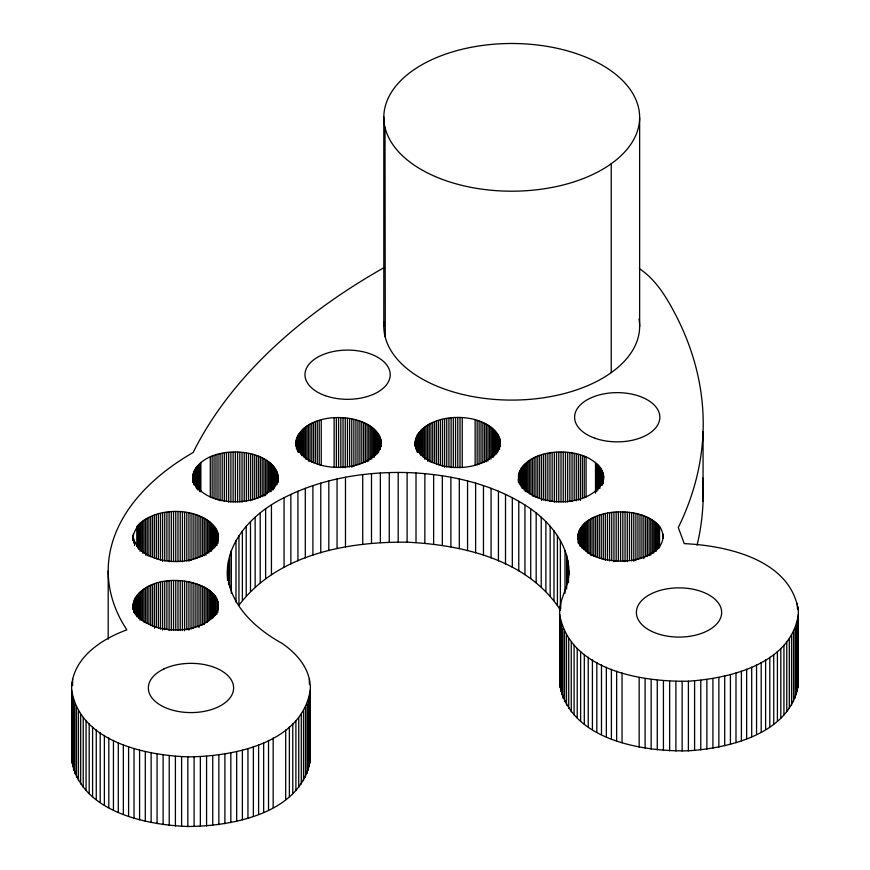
<?xml version="1.0" encoding="UTF-8"?>
<svg xmlns="http://www.w3.org/2000/svg" width="870" height="870" viewBox="0 0 870 870"><rect width="100%" height="100%" fill="white"/><g stroke="black" fill="none" stroke-linecap="round" stroke-linejoin="round"><path stroke-width="1.3" d="M133.121 536.486C140.07 503.045 211.453 503.045 218.403 536.486C211.453 569.915 140.07 569.915 133.121 536.486L133.121 540.498M133.121 605.303C140.135 573.471 198.349 574.08 215.564 596.472C227.451 616.08 198.534 629.01 182.428 629.619C173.032 630.445 163.429 629.565 154.436 626.617C145.312 623.094 133.24 616.732 133.121 605.303L133.121 609.315M192.781 475.596C196.348 510.309 272.267 510.385 277.998 476.88C272.408 442.341 190.019 443.319 192.781 482.295M227.625 580.268C223.503 543.141 253.029 512.843 284.066 497.716C321.867 478.467 364.976 471.518 407.106 472.551C448.083 474.041 489.853 483.024 524.936 505.002C548.894 519.89 570.437 545.12 568.741 574.907M296.007 441.188C299.574 475.901 375.492 475.977 381.223 442.471C375.688 408.302 295.158 408.9 296.007 446.538M415.207 441.188L415.207 446.538C414.696 407.726 500.739 407.726 500.424 446.495M500.424 442.471C493.475 475.912 422.091 475.912 415.142 442.471M518.433 475.596C522 510.309 597.918 510.385 603.649 476.88C598.071 442.362 515.812 443.319 518.433 482.187M568.741 570.894C569.719 584.977 560.323 596.863 559.671 610.664L559.671 683.896C569.241 739.826 641.407 751.778 688.387 750.81C730.267 748.026 791.243 733.323 798.366 683.896L798.366 610.664C790.732 559.801 727.298 545.61 684.255 543.63L678.285 527.557A660.33 381.234 0 0 0 676.458 316.397C667.105 298.399 656.632 280.129 639.309 268.602M578.028 535.191C579.746 557.594 608.989 562.292 627.281 560.791C643.311 560.008 671.596 548.426 660.417 527.655C649.237 513.267 628.76 510.69 611.74 512.397C597.418 514.061 576.886 521.674 578.028 539.215M383.844 267.753A731.246 422.178 0 0 0 193.129 452.509A289.982 167.421 0 0 0 122.387 622.626L126.824 629.858C101.877 638.971 73.852 657.089 71.634 686.158L71.634 759.401C79.54 811.014 144.235 824.869 187.855 826.5C233.149 826.174 301.89 813.113 310.329 759.401L310.329 686.158C309.437 667.91 296.311 652.935 281.771 643.202C255.084 628.434 227.886 603.726 227.625 570.894M71.634 689.769C79.54 741.381 144.235 755.247 187.855 756.867C233.149 756.541 301.89 743.48 310.329 689.769M559.671 680.296L559.889 677.893M559.671 614.274C569.241 670.204 641.407 682.145 688.387 681.188C730.267 678.404 791.243 663.69 798.366 614.274M559.791 609.12C527.133 559.66 462.807 544.859 407.106 542.184C347.021 541.499 277.269 554.386 238.956 605.226L238.956 535.605M384.997 127.749L385.269 128.456A127.912 73.852 0 0 0 420.721 169.248L425.55 171.923A127.912 73.852 0 0 0 544.065 188.801L550.503 187.724A127.912 73.852 0 0 0 610.642 164.18L614.742 161.124A127.912 73.852 0 0 0 545.599 46.132A127.912 73.852 0 0 0 384.431 124.617L384.997 127.749L385.269 337.342A127.912 73.852 0 0 0 420.721 378.135L425.55 380.81A127.912 73.852 0 0 0 544.065 397.688L550.503 396.611A127.912 73.852 0 0 0 610.642 373.067L614.742 370.022A127.912 73.852 0 0 0 639.026 318.975M384.997 336.636L384.431 333.504A127.912 73.852 0 0 1 384.029 321.911M310.111 753.387L310.329 755.791M798.04 607.064L798.04 609.739M798.04 617.874L798.04 687.507M797.388 603.475L797.388 608.826M797.388 621.463L797.388 691.095M796.409 625.03L796.409 694.662M795.104 628.553L795.104 698.186M793.494 632.044L793.494 701.677M791.559 635.481L791.559 705.102M789.318 638.841L789.318 708.474M786.774 642.147L786.774 711.769M783.935 645.355L783.935 714.988M780.814 648.487L780.814 718.109M777.41 651.51L777.41 721.143M773.734 654.425L773.734 724.057M769.798 657.231L769.798 726.863M765.622 659.917L765.622 729.538M761.196 662.461L761.196 732.094M756.552 664.876L756.552 734.508M751.702 667.149L751.702 736.781M746.645 669.269L746.645 738.902M741.403 671.238L741.403 740.87M735.987 673.043L735.987 742.675M730.419 674.685L730.419 744.307M724.71 676.153L724.71 745.775M718.87 677.447L718.87 747.069M712.921 678.557L712.921 748.189M706.886 679.492L706.886 749.124M703.069 431.629L703.069 501.261M700.774 680.242L700.774 749.875M694.597 680.808L694.597 750.44M688.387 681.188L688.387 750.81M682.145 681.373L682.145 751.006M675.892 681.373L675.892 751.006M669.65 681.188L669.65 750.81M663.429 680.808L663.429 750.44M663.19 535.191L663.19 537.867M663.016 533.908L663.016 537.921M659.558 526.47L659.558 547.893M658.601 525.306L658.601 548.067M657.535 524.175L657.535 549.612M657.263 680.242L657.263 749.875M656.371 523.077L656.371 551.199M655.099 522.011L655.099 551.471M653.74 520.989L653.74 553.124M652.293 520.01L652.293 553.483M651.151 679.492L651.151 749.124M650.76 519.075L650.76 555.234M649.14 518.183L649.14 555.68M647.443 517.346L647.443 556.18M645.67 516.562L645.67 556.735M645.105 678.557L645.105 748.189M643.833 515.834L643.833 558.681M641.929 515.16L641.929 558.007M639.961 514.551L639.961 558.736M639.646 117.809L639.646 326.696M639.167 677.447L639.167 747.069M637.949 513.996L637.949 559.519M635.883 513.496L635.883 560.367M633.784 513.072L633.784 561.27M631.642 512.702L631.642 560.911M629.478 512.397L629.478 560.606M627.281 512.169L627.281 561.715M625.062 511.995L625.062 561.541M622.844 511.897L622.844 561.444M622.05 673.043L622.05 742.675M620.604 511.864L620.604 561.411M618.374 511.897L618.374 561.444M616.634 671.238L616.634 740.87M616.156 511.995L616.156 561.541M613.937 512.169L613.937 561.715M611.74 512.397L611.74 560.606M611.393 669.269L611.393 738.902M611.24 163.734L611.24 372.621M609.576 512.702L609.576 560.911M607.434 513.072L607.434 559.932M606.336 667.149L606.336 736.781M605.324 513.496L605.324 560.367M603.595 475.596L603.595 479.609M603.41 474.313L603.41 479.664M603.269 513.996L603.269 559.519M603.127 473.03L603.127 483.742M602.714 471.768L602.714 483.818M602.192 470.518L602.192 485.242M601.561 469.278L601.561 485.34M601.485 664.876L601.485 734.508M601.246 514.551L601.246 558.736M600.811 468.06L600.811 485.471M599.963 466.875L599.963 488.298M599.289 515.16L599.289 558.007M599.006 465.711L599.006 488.472M597.94 464.58L597.94 490.017M597.385 515.834L597.385 557.344M596.831 662.461L596.831 732.094M596.766 463.482L596.766 491.594M595.548 516.562L595.548 556.735M595.504 462.416L595.504 493.214M593.775 517.346L593.775 556.18M592.416 659.917L592.416 729.538M592.078 518.183L592.078 555.68M590.458 519.075L590.458 555.234M588.925 520.01L588.925 553.483M588.229 657.231L588.229 726.863M587.467 520.989L587.467 553.124M586.108 522.011L586.108 551.471M586.075 456.967L586.075 497.14M584.847 523.077L584.847 549.851M584.303 654.425L584.303 724.057M584.238 456.239L584.238 497.749M583.683 524.175L583.683 549.612M582.617 525.306L582.617 548.067M582.334 455.565L582.334 498.412M581.66 526.47L581.66 547.893M580.801 527.655L580.801 546.404M580.627 651.51L580.627 721.143M580.366 454.956L580.366 500.478M580.051 528.873L580.051 546.284M579.42 530.113L579.42 544.837M578.898 531.363L578.898 542.075M578.496 532.636L578.496 543.01M578.354 454.39L578.354 499.924M578.202 533.908L578.202 543.076M577.223 648.487L577.223 718.109M576.288 453.901L576.288 500.772M574.189 453.477L574.189 500.337M574.102 645.355L574.102 714.988M572.047 453.107L572.047 501.316M571.264 642.147L571.264 711.769M569.872 452.802L569.872 501.011M568.719 638.841L568.719 708.474M568.501 565.739L568.501 582.737M567.805 560.595L567.805 582.019M567.675 452.574L567.675 502.11M566.642 555.484L566.642 588.968M566.479 635.481L566.479 705.102M565.467 452.4L565.467 501.946M565.011 550.416L565.011 593.264M564.543 632.044L564.543 701.677M563.238 452.302L563.238 501.849M562.923 628.553L562.923 698.186M561.629 625.03L561.629 694.662M561.009 452.269L561.009 501.816M560.65 603.475L560.65 608.826M560.65 621.463L560.65 691.095M560.389 540.466L560.389 610.087M559.997 607.064L559.997 609.739M559.997 617.874L559.997 687.507M558.779 452.302L558.779 501.849M557.409 535.605L557.409 605.226M556.55 452.4L556.55 501.946M554.342 452.574L554.342 502.11M553.994 530.841L553.994 600.474M552.145 452.802L552.145 501.011M550.155 526.187L550.155 595.819M549.971 453.107L549.971 501.316M547.839 453.477L547.839 500.337M545.892 521.652L545.892 591.285M545.729 453.901L545.729 500.772M543.663 454.39L543.663 499.924M541.651 454.956L541.651 500.478M541.227 517.258L541.227 586.891M539.694 455.565L539.694 498.412M537.79 456.239L537.79 497.749M536.17 513.017L536.17 582.639M535.953 456.967L535.953 497.14M534.18 457.75L534.18 496.585M532.483 458.588L532.483 496.085M530.863 459.48L530.863 494.29M530.733 508.917L530.733 578.55M529.319 460.415L529.319 493.888M527.872 461.394L527.872 492.192M526.513 462.416L526.513 491.876M525.252 463.482L525.252 491.594M524.936 505.002L524.936 574.635M524.088 464.58L524.088 490.017M523.022 465.711L523.022 488.472M522.054 466.875L522.054 488.298M521.206 468.06L521.206 486.808M520.456 469.278L520.456 485.34M519.825 470.518L519.825 483.905M519.303 471.768L519.303 483.818M518.901 473.03L518.901 481.066M518.781 501.261L518.781 570.894M518.607 474.313L518.607 482.132M512.31 497.716L512.31 567.338M505.513 494.367L505.513 563.999M500.185 439.905L500.185 446.593M499.891 438.621L499.891 446.658M499.489 437.36L499.489 449.409M498.967 436.109L498.967 449.496M498.434 491.224L498.434 560.856M498.336 434.869L498.336 450.932M497.586 433.651L497.586 452.4M496.737 432.466L496.737 453.89M495.769 431.303L495.769 454.064M494.704 430.171L494.704 455.608M493.54 429.073L493.54 457.185M492.279 428.007L492.279 457.468M491.071 488.309L491.071 557.942M490.919 426.985L490.919 459.121M489.473 426.006L489.473 459.48M487.929 425.071L487.929 461.22M486.308 424.179L486.308 461.676M484.612 423.342L484.612 462.177M483.459 485.612L483.459 555.245M482.85 422.559L482.85 462.731M481.001 421.83L481.001 463.34M479.098 421.156L479.098 464.004M477.141 420.536L477.141 464.732M475.618 483.154L475.618 552.787M475.129 419.982L475.129 465.515M467.56 480.936L467.56 550.569M462.242 417.991L462.242 467.538M460.012 417.894L460.012 467.44M459.306 478.957L459.306 548.589M457.783 417.861L457.783 467.407M455.554 417.894L455.554 467.44M453.324 417.991L453.324 467.538M451.117 418.165L451.117 467.701M450.888 477.238L450.888 546.871M448.92 418.394L448.92 466.603M446.745 418.698L446.745 466.907M444.603 419.068L444.603 467.266M442.504 419.492L442.504 466.363M442.33 475.781L442.33 545.403M440.437 419.982L440.437 465.515M438.426 420.536L438.426 464.732M436.468 421.156L436.468 464.004M434.565 421.83L434.565 463.34M433.641 474.574L433.641 544.207M432.716 422.559L432.716 462.731M430.954 423.342L430.954 462.177M429.247 424.179L429.247 461.676M427.638 425.071L427.638 461.22M426.093 426.006L426.093 459.48M424.864 473.639L424.864 543.261M424.647 426.985L424.647 459.121M423.288 428.007L423.288 457.468M422.026 429.073L422.026 455.847M420.852 430.171L420.852 455.608M419.786 431.303L419.786 454.064M418.829 432.466L418.829 452.552M417.981 433.651L417.981 452.4M417.23 434.869L417.23 452.28M416.599 436.109L416.599 450.834M416.077 437.36L416.077 448.072M416.012 472.965L416.012 542.586M415.664 438.621L415.664 449.007M415.381 439.905L415.381 445.255M407.106 472.551L407.106 542.184M398.188 472.421L398.188 542.053M389.26 472.551L389.26 542.184M383.811 116.895L383.811 325.782M381.169 441.188L381.169 446.538M380.995 439.905L380.995 446.593M380.701 438.621L380.701 446.658M380.288 437.36L380.288 449.409M380.353 472.965L380.353 542.586M379.777 436.109L379.777 449.496M379.135 434.869L379.135 450.932M378.396 433.651L378.396 452.4M377.536 432.466L377.536 453.89M376.579 431.303L376.579 454.064M375.514 430.171L375.514 455.608M374.35 429.073L374.35 457.185M373.078 428.007L373.078 457.468M371.718 426.985L371.718 459.121M371.501 473.639L371.501 543.261M370.272 426.006L370.272 459.48M368.739 425.071L368.739 461.22M367.118 424.179L367.118 461.676M365.422 423.342L365.422 462.177M363.649 422.559L363.649 462.731M362.725 474.574L362.725 544.207M361.811 421.83L361.811 463.34M359.908 421.156L359.908 464.004M357.94 420.536L357.94 464.732M355.928 419.982L355.928 465.515M353.862 419.492L353.862 466.363M351.763 419.068L351.763 467.266M349.62 418.698L349.62 466.907M347.456 418.394L347.456 466.603M345.477 477.238L345.477 546.871M345.26 418.165L345.26 467.701M343.041 417.991L343.041 467.538M340.822 417.894L340.822 467.44M338.582 417.861L338.582 467.407M337.06 478.957L337.06 548.589M336.353 417.894L336.353 467.44M334.134 417.991L334.134 467.538M328.816 480.936L328.816 550.569M321.247 419.982L321.247 465.515M320.758 483.154L320.758 552.787M319.225 420.536L319.225 464.732M317.267 421.156L317.267 464.004M315.364 421.83L315.364 463.34M313.526 422.559L313.526 462.731M312.906 485.612L312.906 555.245M311.754 423.342L311.754 462.177M310.057 424.179L310.057 461.676M310.003 693.379L310.003 763.001M309.35 678.97L309.35 684.32M309.35 696.968L309.35 766.59M308.437 425.071L308.437 461.22M308.371 700.524L308.371 770.157M307.077 704.058L307.077 773.691M306.903 426.006L306.903 459.48M305.446 426.985L305.446 459.121M305.457 707.538L305.457 777.171M305.294 488.309L305.294 557.942M304.087 428.007L304.087 457.468M303.521 710.975L303.521 780.607M302.825 429.073L302.825 455.847M301.662 430.171L301.662 455.608M301.281 714.346L301.281 783.968M300.596 431.303L300.596 454.064M299.639 432.466L299.639 452.552M298.78 433.651L298.78 452.4M298.736 717.641L298.736 787.274M298.029 434.869L298.029 452.28M297.931 491.224L297.931 560.856M297.399 436.109L297.399 450.834M296.877 437.36L296.877 448.072M296.474 438.621L296.474 449.007M296.181 439.905L296.181 445.255M295.898 720.86L295.898 790.482M292.777 723.981L292.777 793.614M290.852 494.367L290.852 563.999M289.373 727.005L289.373 796.637M285.697 729.93L285.697 799.552M284.066 497.716L284.066 567.338M277.943 475.596L277.943 482.295M277.769 474.313L277.769 482.35M277.476 473.03L277.476 482.404M277.062 471.768L277.062 484.677M276.54 470.518L276.54 483.905M275.91 469.278L275.91 485.34M275.17 468.06L275.17 486.808M274.311 466.875L274.311 488.298M273.354 465.711L273.354 489.81M273.169 737.967L273.169 807.599M272.288 464.58L272.288 490.017M271.44 505.002L271.44 574.635M271.114 463.482L271.114 491.594M269.852 462.416L269.852 491.876M268.493 461.394L268.493 492.192M268.515 740.381L268.515 810.014M267.046 460.415L267.046 493.888M265.513 459.48L265.513 495.628M265.633 508.917L265.633 578.55M263.893 458.588L263.893 496.085M263.664 742.654L263.664 812.275M262.196 457.75L262.196 496.585M260.424 456.967L260.424 497.14M260.206 513.017L260.206 582.639M258.586 456.239L258.586 497.749M258.608 744.774L258.608 814.396M256.683 455.565L256.683 498.412M255.149 517.258L255.149 586.891M254.714 454.956L254.714 499.141M253.366 746.732L253.366 816.364M252.702 454.39L252.702 499.924M250.636 453.901L250.636 500.772M250.484 521.652L250.484 591.285M248.537 453.477L248.537 500.337M247.95 748.537L247.95 818.17M246.395 453.107L246.395 501.316M246.221 526.187L246.221 595.819M244.22 452.802L244.22 501.011M242.371 530.841L242.371 600.474M242.382 750.179L242.382 819.812M242.034 452.574L242.034 502.11M239.815 452.4L239.815 501.946M237.586 452.302L237.586 501.849M236.673 751.647L236.673 821.28M235.977 540.466L235.977 602.062M235.357 452.269L235.357 501.816M233.127 452.302L233.127 501.849M231.355 550.416L231.355 593.264M230.898 452.4L230.898 501.946M230.833 752.941L230.833 822.574M229.734 555.484L229.734 587.62M228.69 452.574L228.69 502.11M228.56 560.595L228.56 584.705M227.864 565.739L227.864 580.464M226.494 452.802L226.494 501.011M224.895 754.051L224.895 823.683M224.319 453.107L224.319 501.316M222.187 453.477L222.187 500.337M220.077 453.901L220.077 500.772M218.849 754.986L218.849 824.619M218.337 535.191L218.337 540.553M218.337 604.008L218.337 609.37M218.163 533.908L218.163 540.607M218.163 602.725L218.163 609.424M218.011 454.39L218.011 499.924M217.87 532.636L217.87 543.348M217.87 601.453L217.87 612.165M217.467 531.363L217.467 543.413M216.945 530.113L216.956 545.533M216.956 598.93L216.945 614.35M216.315 528.873L216.315 544.946M215.999 454.956L215.999 499.141M215.564 527.655L215.564 546.404M215.564 596.472L215.564 615.221M214.716 526.47L214.716 547.893M214.716 595.287L214.716 615.373M214.042 455.565L214.042 498.412M213.748 525.306L213.748 548.067M213.748 594.123L213.748 616.884M212.737 755.736L212.737 825.369M212.682 524.175L212.682 549.612M212.682 592.992L212.682 618.429M212.139 456.239L212.139 497.749M211.519 523.077L211.519 551.199M211.519 591.894L211.519 618.668M210.301 456.967L210.301 497.14M210.257 522.011L210.257 551.471M210.257 590.828L210.257 618.951M208.898 520.989L208.898 553.124M208.898 589.806L208.898 620.604M207.451 520.01L207.451 553.483M207.451 588.827L207.451 622.3M206.571 756.302L206.571 825.934M205.907 519.075L205.907 555.234M205.907 587.892L205.907 622.702M204.287 518.183L204.287 555.68M204.287 587L204.287 624.497M202.59 517.346L202.59 556.18M202.59 586.173L202.59 624.997M200.861 462.416L200.861 491.876M200.818 516.562L200.818 556.735M200.818 585.379L200.818 625.552M200.35 756.682L200.35 826.315M199.6 463.482L199.6 491.594M198.98 515.834L198.98 557.344M198.98 584.651L198.98 627.498M198.436 464.58L198.436 490.017M197.37 465.711L197.37 489.81M197.077 515.16L197.077 558.007M197.077 583.977L197.077 626.824M196.402 466.875L196.402 488.298M195.554 468.06L195.554 486.808M195.119 514.551L195.119 558.736M195.119 583.368L195.119 627.553M194.804 469.278L194.804 485.34M194.173 470.518L194.173 483.905M194.108 756.867L194.108 826.5M193.651 471.768L193.651 484.677M193.249 473.03L193.249 482.404M193.107 513.996L193.107 559.519M193.107 582.813L193.107 628.336M192.955 474.313L192.955 482.35M191.041 513.496L191.041 560.367M191.041 582.313L191.041 629.184M188.931 513.072L188.931 561.27M188.931 581.889L188.931 630.087M187.855 756.867L187.855 826.5M186.8 512.702L186.8 560.911M186.8 581.519L186.8 629.728M184.625 512.397L184.625 560.606M184.625 581.225L184.625 630.761M182.428 512.169L182.428 561.715M182.428 580.986L182.428 630.532M181.612 756.682L181.612 826.315M180.22 511.995L180.22 561.541M180.22 580.812L180.22 630.358M177.991 511.897L177.991 561.444M177.991 580.714L177.991 630.261M175.762 511.864L175.762 561.411M175.762 580.682L175.762 630.228M175.403 756.302L175.403 825.934M173.532 511.897L173.532 561.444M173.532 580.714L173.532 630.261M171.303 511.995L171.303 561.541M171.303 580.812L171.303 630.358M169.226 755.736L169.226 825.369M169.095 512.169L169.095 561.715M169.095 580.986L169.095 630.532M166.899 512.397L166.899 560.606M166.899 581.225L166.899 629.423M164.724 512.702L164.724 560.911M164.724 581.519L164.724 629.728M163.114 754.986L163.114 824.619M162.581 513.072L162.581 561.27M162.581 581.889L162.581 630.087M160.482 513.496L160.482 560.367M160.482 582.313L160.482 629.184M158.416 513.996L158.416 559.519M158.416 582.813L158.416 628.336M157.078 754.051L157.078 823.683M156.404 514.551L156.404 558.736M156.404 583.368L156.404 627.553M154.436 515.16L154.436 558.007M154.436 583.977L154.436 628.173M152.533 515.834L152.533 557.344M152.533 584.651L152.533 626.161M151.13 752.941L151.13 822.574M150.695 516.562L150.695 556.735M150.695 585.379L150.695 625.552M148.922 517.346L148.922 556.18M148.922 586.173L148.922 623.659M147.226 518.183L147.226 555.68M147.226 587L147.226 623.159M145.605 519.075L145.605 555.234M145.605 587.892L145.605 622.702M145.29 751.647L145.29 821.28M144.072 520.01L144.072 553.483M144.072 588.827L144.072 622.3M142.626 520.989L142.626 553.124M142.626 589.806L142.626 620.604M141.266 522.011L141.266 551.471M141.266 590.828L141.266 620.288M140.005 523.077L140.005 551.199M140.005 591.894L140.005 620.016M139.581 750.179L139.581 819.812M138.83 524.175L138.83 549.612M138.83 592.992L138.83 618.429M137.764 525.306L137.764 548.067M137.764 594.123L137.764 616.884M136.807 526.47L136.807 546.556M136.807 595.287L136.807 616.71M135.959 596.472L135.959 615.221M135.209 597.69L135.209 613.763M134.578 542.858L134.578 545.533M134.578 598.93L134.578 613.654M134.056 600.18L134.056 612.23M134.013 748.537L134.013 818.17M133.643 540.335L133.643 543.01M133.643 601.453L133.643 612.165M133.36 533.908L133.36 540.607M133.36 602.725L133.36 609.424M133.175 535.191L133.175 540.553M133.175 604.008L133.175 609.37M128.597 746.732L128.597 816.364M123.355 744.774L123.355 814.396M118.298 742.654L118.298 812.275M113.448 740.381L113.448 810.014M108.804 737.967L108.804 807.599M108.195 570.894L108.195 639.178M104.378 735.411L104.378 805.044M100.202 732.736L100.202 802.357M96.265 729.93L96.265 799.552M92.59 727.005L92.59 796.637M89.186 723.981L89.186 793.614M86.065 720.86L86.065 790.482M83.226 717.641L83.226 787.274M80.682 714.346L80.682 783.968M78.441 710.975L78.441 780.607M76.506 707.538L76.506 777.171M74.896 704.058L74.896 773.691M73.591 700.524L73.591 770.157M72.612 678.97L72.612 685.669M72.612 696.968L72.612 766.59M71.96 682.558L71.96 685.234M71.96 693.379L71.96 763.001M702.666 477.924A660.33 381.234 0 0 1 697.098 545.185M164.147 668.834L162.451 669.672A42.641 24.621 0 0 0 177.099 711.247A42.641 24.621 0 0 0 232.975 683.689A42.641 24.621 0 0 0 164.147 668.834M688.975 588.533L684.581 588.066A42.641 24.621 0 0 0 639.08 621.093A42.641 24.621 0 0 0 710.953 628.782A42.641 24.621 0 0 0 688.975 588.533M594.949 438.23A42.619 24.61 0 0 0 659.83 417.894A42.619 24.61 0 0 0 596.874 395.622A42.619 24.61 0 0 0 594.949 438.23M325.326 395.687A42.619 24.61 0 0 0 390.206 375.351A42.619 24.61 0 0 0 327.261 353.079A42.619 24.61 0 0 0 325.326 395.687"/></g></svg>
